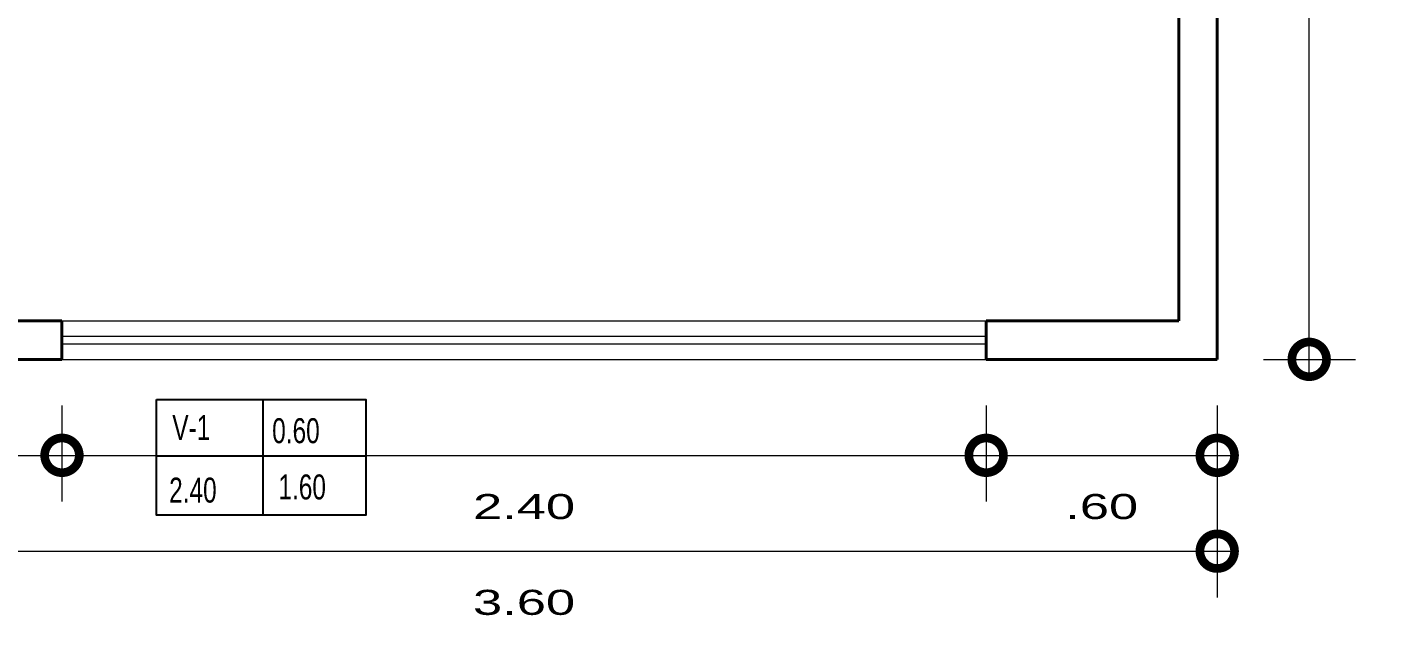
# Model space of a CAD drawing. Header units: inches. Extents: x 155.3 to 248.5, y 20.6 to 88.6.
# Drawn here: x 217.902 to 221.408, y 64.894 to 66.43 of the extents above; entities that cross this region are included whole.
import ezdxf

# ---------------------------------------------------------------- set-up
doc = ezdxf.new("R2010")
doc.units = ezdxf.units.IN
doc.header["$MEASUREMENT"] = 0
doc.linetypes.add('CONTINUA', pattern=[0])
for name, color, linetype in [('COTAS', 252, 'Continuous'), ('MURO', 7, 'Continuous'), ('MURO BAJO', 144, 'Continuous'), ('VENTANAS', 40, 'Continuous')]:
    doc.layers.add(name, color=color, linetype=linetype)
doc.styles.add('Celso', font='swissel.ttf', dxfattribs={"width": 1.5})
doc.styles.get("Standard").update_dxf_attribs({"font": 'arial.ttf'})
doc.dimstyles.new('PLANTA 1-50', dxfattribs={"dimtxt": 0.065, "dimasz": 0.18, "dimexe": 0.12, "dimexo": 0.12, "dimgap": 0.1, "dimtad": 2, "dimzin": 4, "dimdsep": 46, "dimtxsty": 'Celso', "dimblk": 'DOTSMALL', "dimcen": 0.065, "dimdle": 0.05, "dimclrd": 14, "dimclre": 251, "dimclrt": 256, "dimaunit": 1, "dimadec": 4, "dimazin": 1, "dimtfac": 1, "dimtix": 1, "dimtmove": 0, "dimatfit": 3, "dimldrblk": 'DOTSMALL', "dimfxl": 1, "dimlwd": 9, "dimlwe": 9, "dimarcsym": 0})

# ---------------------------------------------------------------- blocks, each defined once
blk = doc.blocks.new('_DotSmall')
at = {"color": 0, "linetype": 'ByBlock', "lineweight": 0, "const_width": 0.5}
blk.add_lwpolyline([(-0.0625, 0, 1), (0.0625, 0, 1)], format="xyb", close=True, dxfattribs=at)
blk = doc.blocks.new('*D586')
at = {"layer": 'COTAS', "color": 251, "linetype": 'CONTINUA', "lineweight": 9, "transparency": 16777216}
blk.add_line((217.3928, 65.4476), (217.3928, 65.1985), dxfattribs=at)
at = {"layer": 'COTAS', "color": 251, "linetype": 'Continuous', "lineweight": 9, "transparency": 16777216}
blk.add_line((217.9928, 65.4476), (217.9928, 65.1985), dxfattribs=at)
at = {"layer": 'COTAS', "color": 14, "linetype": 'CONTINUA', "lineweight": 9, "transparency": 16777216}
blk.add_line((217.3428, 65.3185), (218.0428, 65.3185), dxfattribs=at)
at = {"layer": 'Defpoints', "color": 0, "lineweight": 0, "transparency": 16777216}
for p in [(217.3928, 65.5676), (217.9928, 65.5676), (217.9928, 65.3185)]:
    blk.add_point(p, dxfattribs=at)
at = {"layer": 'COTAS', "color": 14, "lineweight": 9, "transparency": 16777216, "xscale": 0.18, "yscale": 0.18, "zscale": 0.18, "rotation": 180}
blk.add_blockref('_DotSmall', (217.3928, 65.3185), dxfattribs=at)
at = {"layer": 'COTAS', "color": 14, "lineweight": 9, "transparency": 16777216, "xscale": 0.18, "yscale": 0.18, "zscale": 0.18}
blk.add_blockref('_DotSmall', (217.9928, 65.3185), dxfattribs=at)
at = {"layer": 'COTAS', "lineweight": 0, "transparency": 16777216, "insert": (217.6928, 65.1852), "char_height": 0.065, "attachment_point": 5, "style": 'Celso'}
blk.add_mtext('.60', dxfattribs=at)
blk = doc.blocks.new('*D587')
at = {"layer": 'COTAS', "color": 251, "linetype": 'CONTINUA', "lineweight": 9, "transparency": 16777216}
blk.add_line((217.9928, 65.4476), (217.9928, 65.1985), dxfattribs=at)
at = {"layer": 'COTAS', "color": 251, "linetype": 'Continuous', "lineweight": 9, "transparency": 16777216}
blk.add_line((220.3928, 65.4476), (220.3928, 65.1985), dxfattribs=at)
at = {"layer": 'COTAS', "color": 14, "linetype": 'CONTINUA', "lineweight": 9, "transparency": 16777216}
blk.add_line((217.9428, 65.3185), (220.4428, 65.3185), dxfattribs=at)
at = {"layer": 'Defpoints', "color": 0, "lineweight": 0, "transparency": 16777216}
for p in [(217.9928, 65.5676), (220.3928, 65.5676), (220.3928, 65.3185)]:
    blk.add_point(p, dxfattribs=at)
at = {"layer": 'COTAS', "color": 14, "lineweight": 9, "transparency": 16777216, "xscale": 0.18, "yscale": 0.18, "zscale": 0.18, "rotation": 180}
blk.add_blockref('_DotSmall', (217.9928, 65.3185), dxfattribs=at)
at = {"layer": 'COTAS', "color": 14, "lineweight": 9, "transparency": 16777216, "xscale": 0.18, "yscale": 0.18, "zscale": 0.18}
blk.add_blockref('_DotSmall', (220.3928, 65.3185), dxfattribs=at)
at = {"layer": 'COTAS', "lineweight": 0, "transparency": 16777216, "insert": (219.1928, 65.1851), "char_height": 0.065, "attachment_point": 5, "style": 'Celso'}
blk.add_mtext('2.40', dxfattribs=at)
blk = doc.blocks.new('*D588')
at = {"layer": 'COTAS', "color": 251, "linetype": 'CONTINUA', "lineweight": 9, "transparency": 16777216}
blk.add_line((220.3928, 65.4476), (220.3928, 65.1985), dxfattribs=at)
at = {"layer": 'COTAS', "color": 251, "linetype": 'Continuous', "lineweight": 9, "transparency": 16777216}
blk.add_line((220.9928, 65.4476), (220.9928, 65.1985), dxfattribs=at)
at = {"layer": 'COTAS', "color": 14, "linetype": 'CONTINUA', "lineweight": 9, "transparency": 16777216}
blk.add_line((220.3428, 65.3185), (221.0428, 65.3185), dxfattribs=at)
at = {"layer": 'Defpoints', "color": 0, "lineweight": 0, "transparency": 16777216}
for p in [(220.3928, 65.5676), (220.9928, 65.5676), (220.9928, 65.3185)]:
    blk.add_point(p, dxfattribs=at)
at = {"layer": 'COTAS', "color": 14, "lineweight": 9, "transparency": 16777216, "xscale": 0.18, "yscale": 0.18, "zscale": 0.18, "rotation": 180}
blk.add_blockref('_DotSmall', (220.3928, 65.3185), dxfattribs=at)
at = {"layer": 'COTAS', "color": 14, "lineweight": 9, "transparency": 16777216, "xscale": 0.18, "yscale": 0.18, "zscale": 0.18}
blk.add_blockref('_DotSmall', (220.9928, 65.3185), dxfattribs=at)
at = {"layer": 'COTAS', "lineweight": 0, "transparency": 16777216, "insert": (220.6928, 65.1852), "char_height": 0.065, "attachment_point": 5, "style": 'Celso'}
blk.add_mtext('.60', dxfattribs=at)
blk = doc.blocks.new('*D365')
at = {"layer": 'COTAS', "color": 251, "linetype": 'CONTINUA', "lineweight": 9, "transparency": 16777216}
blk.add_line((217.3928, 65.4476), (217.3928, 64.9498), dxfattribs=at)
at = {"layer": 'COTAS', "color": 251, "linetype": 'Continuous', "lineweight": 9, "transparency": 16777216}
blk.add_line((220.9928, 65.4476), (220.9928, 64.9498), dxfattribs=at)
at = {"layer": 'COTAS', "color": 14, "linetype": 'CONTINUA', "lineweight": 9, "transparency": 16777216}
blk.add_line((217.3428, 65.0698), (221.0428, 65.0698), dxfattribs=at)
at = {"layer": 'Defpoints', "color": 0, "lineweight": 0, "transparency": 16777216}
for p in [(217.3928, 65.5676), (220.9928, 65.5676), (220.9928, 65.0698)]:
    blk.add_point(p, dxfattribs=at)
at = {"layer": 'COTAS', "color": 14, "lineweight": 9, "transparency": 16777216, "xscale": 0.18, "yscale": 0.18, "zscale": 0.18, "rotation": 180}
blk.add_blockref('_DotSmall', (217.3928, 65.0698), dxfattribs=at)
at = {"layer": 'COTAS', "color": 14, "lineweight": 9, "transparency": 16777216, "xscale": 0.18, "yscale": 0.18, "zscale": 0.18}
blk.add_blockref('_DotSmall', (220.9928, 65.0698), dxfattribs=at)
at = {"layer": 'COTAS', "lineweight": 0, "transparency": 16777216, "insert": (219.1928, 64.9365), "char_height": 0.065, "attachment_point": 5, "style": 'Celso'}
blk.add_mtext('3.60', dxfattribs=at)
blk = doc.blocks.new('*D366')
at = {"layer": 'COTAS', "color": 14, "linetype": 'CONTINUA', "lineweight": 9, "transparency": 16777216}
blk.add_line((221.2317, 65.5176), (221.2317, 71.7689), dxfattribs=at)
at = {"layer": 'COTAS', "color": 251, "linetype": 'Continuous', "lineweight": 9, "transparency": 16777216}
blk.add_line((221.1128, 71.7189), (221.3517, 71.7189), dxfattribs=at)
at = {"layer": 'COTAS', "color": 251, "linetype": 'CONTINUA', "lineweight": 9, "transparency": 16777216}
blk.add_line((221.1128, 65.5676), (221.3517, 65.5676), dxfattribs=at)
at = {"layer": 'Defpoints', "color": 0, "lineweight": 0, "transparency": 16777216}
for p in [(220.9928, 71.7189), (221.2317, 71.7189), (220.9928, 65.5676)]:
    blk.add_point(p, dxfattribs=at)
at = {"layer": 'COTAS', "color": 14, "lineweight": 9, "transparency": 16777216, "xscale": 0.18, "yscale": 0.18, "zscale": 0.18}
for p, rotation in [((221.2317, 71.7189), 90), ((221.2317, 65.5676), 270)]:
    blk.add_blockref('_DotSmall', p, dxfattribs=dict(at, rotation=rotation))
at = {"layer": 'COTAS', "lineweight": 0, "transparency": 16777216, "insert": (221.3651, 68.6432), "char_height": 0.065, "attachment_point": 5, "rotation": 90, "style": 'Celso'}
blk.add_mtext('6.15', dxfattribs=at)

msp = doc.modelspace()

# ---------------------------------------------------------------- linework, layer by layer
for points in [[(218.2387, 65.4635), (218.782, 65.4635), (218.782, 65.1635), (218.2387, 65.1635), (218.2387, 65.4635)], [(218.5144, 65.4635), (218.5144, 65.1635)], [(218.2387, 65.3175), (218.782, 65.3175)]]:
    msp.add_lwpolyline(points)
at = {"layer": 'MURO', "color": 7, "lineweight": 40}
for p, q in [((220.8928, 71.7189), (220.8928, 65.6676)), ((220.9928, 71.7189), (220.9928, 65.5676)), ((217.9928, 65.6676), (217.3928, 65.6676)), ((217.9928, 65.6676), (217.9928, 65.5676)), ((220.3928, 65.6676), (220.3928, 65.5676)), ((220.3928, 65.6676), (220.8928, 65.6676)), ((217.9928, 65.5676), (217.3928, 65.5676)), ((220.3928, 65.5676), (220.9928, 65.5676))]:
    msp.add_line(p, q, dxfattribs=at)
at = {"layer": 'MURO BAJO', "lineweight": 15}
for p, q in [((217.9927, 65.6676), (220.3927, 65.6676)), ((217.9927, 65.5676), (220.3927, 65.5676))]:
    msp.add_line(p, q, dxfattribs=at)
at = {"layer": 'VENTANAS', "lineweight": 20}
for p, q in [((217.9927, 65.6276), (220.3927, 65.6276)), ((217.9927, 65.6076), (220.3927, 65.6076))]:
    msp.add_line(p, q, dxfattribs=at)

# ---------------------------------------------------------------- texts
at = {"width": 0.7}
for s, p in [('V-1', (218.2793, 65.3581)), ('0.60', (218.5387, 65.35)), ('2.40', (218.2711, 65.1959)), ('1.60', (218.5549, 65.204))]:
    msp.add_text(s, height=0.06486, dxfattribs=at).set_placement(p)

# ---------------------------------------------------------------- dimensions: what is measured, and where the dimension line sits
at = {"layer": 'COTAS', "lineweight": 0}
dim = msp.add_linear_dim(base=(221.2317, 71.7189), p1=(220.9928, 65.5676), p2=(220.9928, 71.7189), angle=90, dimstyle='PLANTA 1-50', dxfattribs=at)
dim.commit()
dim.dimension.update_dxf_attribs({"geometry": '*D366', "text_midpoint": (221.3651, 68.6432)})
for base, p2, picture, middle in [((217.9928, 65.3185), (217.9928, 65.5676), '*D586', (217.6928, 65.1852)), ((220.9928, 65.0698), (220.9928, 65.5676), '*D365', (219.1928, 64.9365))]:
    dim = msp.add_linear_dim(base=base, p1=(217.3928, 65.5676), p2=p2, dimstyle='PLANTA 1-50', dxfattribs=at)
    dim.commit()
    dim.dimension.update_dxf_attribs({"geometry": picture, "text_midpoint": middle})
for base, p1, p2, picture, middle in [((220.3928, 65.3185), (217.9928, 65.5676), (220.3928, 65.5676), '*D587', (219.1928, 65.1851)), ((220.9928, 65.3185), (220.3928, 65.5676), (220.9928, 65.5676), '*D588', (220.6928, 65.1852))]:
    dim = msp.add_linear_dim(base=base, p1=p1, p2=p2, dimstyle='PLANTA 1-50', override={"dimtmove": 1}, dxfattribs=at)
    dim.commit()
    dim.dimension.update_dxf_attribs({"geometry": picture, "text_midpoint": middle})

doc.saveas('drawing.dxf')
